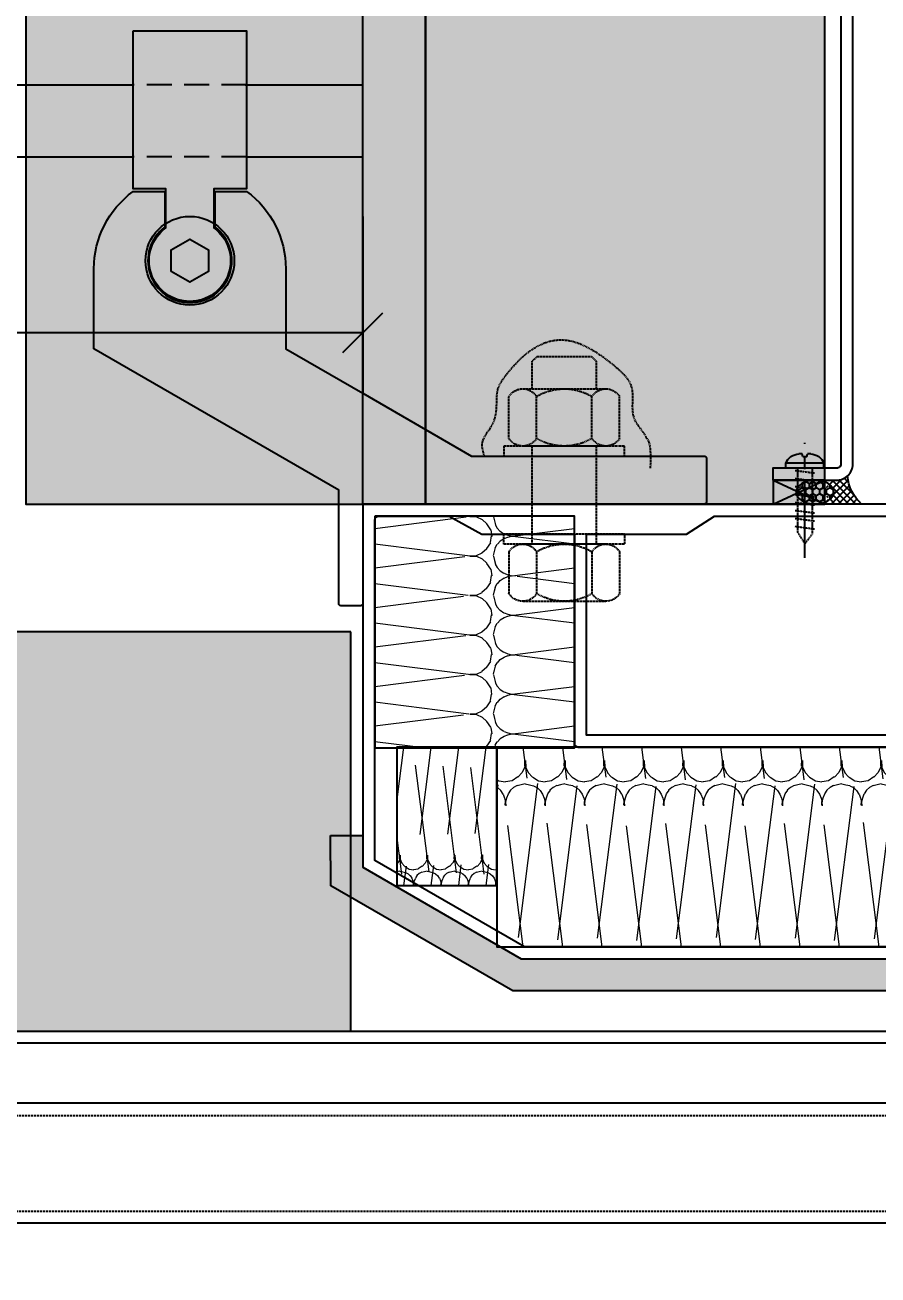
# Model space of a CAD drawing. Header units: millimetres. Extents: x 19684 to 58158, y -7929 to 13062.
# Drawn here: x 55483.1 to 55696.6, y -6823.2 to -6510.1 of the extents above; entities that cross this region are included whole.
import ezdxf

# ---------------------------------------------------------------- set-up
doc = ezdxf.new("R2010")
doc.units = ezdxf.units.MM
for name, pattern in [('CENTER2', [28.575000000000003, 19.05, -3.175, 3.175, -3.175]), ('DASHED', [0.75, 0.5, -0.25]), ('HIDDEN', [0.375, 0.25, -0.125]), ('HIDDEN2', [0.1875, 0.125, -0.0625]), ('LG', [4.1, 4, 0.1])]:
    doc.linetypes.add(name, pattern=pattern)
for name, color, linetype in [('Alum', 4, 'Continuous'), ('CASTFIX', 1, 'Continuous'), ('F-Alum', 4, 'Continuous'), ('F-Bolt', 32, 'Continuous'), ('F-dashed line', 8, 'DASHED'), ('F-dim', 1, 'Continuous'), ('F-Hidden', 9, 'HIDDEN'), ('F-Misc', 1, 'Continuous'), ('F-seslants', 8, 'Continuous'), ('F_MISC', 8, 'Continuous'), ('Hatch', 8, 'Continuous'), ('HIDDEN', 1, 'HIDDEN'), ('INSUL', 173, 'Continuous'), ('STEEL', 34, 'Continuous'), ('XINGCAI', 4, 'LG')]:
    doc.layers.add(name, color=color, linetype=linetype)
doc.styles.add('Arial', font='arial.ttf')
doc.styles.add('F-simhei', font='')
doc.styles.get('F-simhei').set_extended_font_data('SimHei')
doc.dimstyles.new('1c', dxfattribs={"dimtxt": 3, "dimasz": 2, "dimexe": 1, "dimexo": 2, "dimgap": 1.5, "dimtad": 1, "dimdec": 0, "dimzin": 12, "dimdsep": 46, "dimtxsty": 'F-simhei', "dimblk": 'ARCHTICK', "dimcen": 1, "dimclrd": 1, "dimclre": 1, "dimclrt": 7, "dimadec": 0, "dimazin": 0, "dimtfac": 1, "dimtdec": 0, "dimtix": 1, "dimtofl": 0, "dimtmove": 0, "dimatfit": 3, "dimfxl": 1, "dimtolj": 1, "dimtzin": 0, "dimarcsym": 1})
doc.dimstyles.new('Arup4', dxfattribs={"dimscale": 5, "dimtxt": 1.2, "dimasz": 1, "dimexe": 1.5, "dimexo": 1.5, "dimgap": 1, "dimtad": 1, "dimdec": 0, "dimdsep": 46, "dimtxsty": 'Arial', "dimblk": 'OBLIQUE', "dimcen": 0, "dimclrd": 1, "dimclre": 1, "dimclrt": 7, "dimadec": 0, "dimazin": 0, "dimtfac": 1, "dimtdec": 0, "dimtix": 1, "dimtofl": 0, "dimtmove": 2, "dimatfit": 3, "dimfxl": 5, "dimtolj": 1, "dimtzin": 0, "dimlwd": -1, "dimlwe": -1, "dimarcsym": 0})
pattern_1 = [(171.78891, (53.29895986780268, 199.0437047751039), (-673.1884858015958, 99.9980360094625), [3.334123433952751, -696.8316966981112]), (146.908661, (56.22176739034573, 197.1389802318034), (-158.3972894762852, 99.99803490723833), [3.48866439488112, -729.1307815316682]), (132.32733, (58.39030174578598, 194.7580750526679), (-178.1969530160181, 199.9960661803808), [3.220442669502371, -673.0725639250909]), (114.796992, (59.71027878823556, 191.900988237717), (-39.59932263935266, 99.99803293445495), [3.147266108530634, -327.3156832870287]), (91.62022409999996, (59.80456293412342, 188.5677207869313), (-19.79966064025727, 599.988200850776), [3.334601424552994, -696.9315947336012]), (82.82482490000001, (50.0933009075764, 111.4263797832001), (138.5976238983835, 1099.978365791337), [77.75020903024833, -16249.79344532666]), (97.17517500000001, (69.70439425242645, 111.4263797832001), (-138.5976269393062, 1099.97836540873), [77.75020903024834, -16249.79344532666]), (88.37977579999999, (59.99313122589912, 188.5677207869313), (19.79965369079009, 599.9882010424104), [3.334601424552994, -696.9315947336012]), (65.203007, (60.08741537178697, 191.900988237717), (39.59932256908431, 99.99803308210875), [3.147266108530634, -327.3156832870287]), (47.67266910000001, (61.40739341421688, 194.7580750526679), (178.1969524610717, 199.9960667480297), [3.220442669502371, -673.072563925091]), (33.09133830000001, (63.57592776965713, 197.1389802318034), (158.3972879681687, 99.99803716097436), [3.48866439488112, -729.1307815316682]), (8.21108952, (66.49873429221985, 199.0437047751039), (673.1884862108841, 99.9980333389594), [3.334123433952752, -696.8316966981112]), (87.16616460000002, (49.99901676168855, 109.5216562398798), (19.79965242265367, 299.9941008719035), [1.907056497442313, -398.5748119653647]), (103.901385, (50.4704374911278, 107.6169316965793), (-79.19864519313501, 299.9941001984828), [1.962195413127103, -410.0989253419127]), (111.603615, (51.22470965825029, 105.7122071532787), (-19.79966116559305, 99.99803348965123), [2.048634713285046, -105.5046652346223]), (122.761347, (52.45040355479235, 103.8074826099782), (-59.398985481521, 99.9980324796988), [2.265016458104941, -473.3884207443062]), (138.290552, (54.05323303490549, 102.3789387025126), (-118.7979666815726, 99.99803557897644), [2.147044778036072, -448.7322556115645]), (152.003514, (55.84463080679433, 101.4265764308623), (-178.1969532361461, 99.99803214900611), [2.028817103001383, -424.022851525775]), (166.477202, (57.82459687045887, 100.9503957950274), (-395.9932265685611, 99.99803673219859), [2.036421953450835, -425.6121802713819]), (167.070755, (59.89884708001127, 100.4742141592121), (-415.7928891850584, 99.99803333526746), [2.128206148500603, -444.7951330356821]), (12.9292444, (59.89884708001127, 100.4742141592121), (415.7928893372623, 99.99803287960626), [2.128206148500603, -444.7951330356821]), (13.52279750000001, (61.97309728956365, 100.9503957950274), (395.9932274412085, 99.99803327650577), [2.036421953450835, -425.6121802713819]), (27.9964853, (63.9530633532282, 101.4265764308623), (197.996611641301, 99.99803716726089), [2.028817103001383, -424.022851525775]), (41.709447, (65.74446212509737, 102.3789387025126), (118.7979657655061, 99.99803649161596), [2.147044778036071, -448.7322556115643]), (57.23865219999999, (67.34729160521051, 103.8074826099782), (197.9966108148992, 299.9941022379504), [2.26501645810494, -473.3884207443062]), (68.396384, (68.57298450177224, 105.7122071532787), (19.79966105141805, 99.99803388043392), [2.048634713285046, -105.5046652346223]), (76.098615, (69.32725766887506, 107.6169316965793), (19.79966139076917, 99.99803303909621), [1.962195413127103, -410.0989253419126]), (92.83383529999998, (69.79867839831431, 109.5216562398798), (-19.7996608878825, 299.9941004615129), [1.907056497442313, -398.5748119653648])]
pattern_2 = [(171.78891, (26.650004, 99.5238095), (-336.6008620780631, 50.00000124306714), [1.6670945, -348.4227]), (146.908661, (28.1114365, 98.5714285), (-79.20020219160399, 50.00000069194422), [1.7443665, -364.57256]), (132.32733, (29.195725, 97.3809525), (-89.10022864317625, 99.9999995668048), [1.610253, -336.5429]), (114.796992, (29.8557265, 95.952381), (-19.80005068304433, 49.99999970553313), [1.573664, -163.66106]), (91.62022409999996, (29.9028695, 94.28571450000001), (-9.900025001805957, 299.9999998552539), [1.6673335, -348.47265]), (82.82482490000001, (25.047143, 55.7142855), (69.30017472092726, 549.999998517065), [38.87586899999999, -8125.0565]), (97.17517500000001, (34.8528825, 55.7142855), (-69.30017624141853, 549.9999983257582), [38.87586899999999, -8125.0565]), (88.37977579999999, (29.9971555, 94.28571450000001), (9.900021527004037, 299.9999999510729), [1.6673335, -348.47265]), (65.203007, (30.0442985, 95.952381), (19.80005064790947, 49.99999977936148), [1.573664, -163.66106]), (47.67266910000001, (30.7043005, 97.3809525), (89.1002283656976, 99.99999985063482), [1.610253, -336.5429]), (33.09133830000001, (31.788589, 98.5714285), (79.20020143753092, 50.00000181883439), [1.7443665, -364.57256]), (8.211089519999998, (33.250021, 99.5238095), (336.6008622827113, 49.99999990778933), [1.6670945, -348.4227]), (87.16616460000002, (25, 54.761905), (9.900020892923356, 150.0000001508891), [0.9535469999999998, -199.2913249999999]), (103.901385, (25.235715, 53.809524), (-39.60010132330267, 149.9999998141721), [0.981117, -205.053495]), (111.603615, (25.6128585, 52.85714299999999), (-9.900025264479012, 49.99999998313673), [1.0243375, -52.75336999999999]), (122.761347, (26.2257175, 51.90476200000001), (-29.70007678582747, 49.99999947815058), [1.1325305, -236.698865]), (138.290552, (27.027148, 51.190476), (-59.40015143087815, 50.00000102781988), [1.0735435, -224.37054]), (152.003514, (27.9228645, 50.7142855), (-89.10022875324242, 49.99999931280099), [1.0144285, -212.0155950000001]), (166.477202, (28.912867, 50.47619049999999), (-198.0005069179623, 50.00000160444229), [1.018231, -212.810275]), (167.070755, (29.9500125, 50.238095), (-207.9005329079077, 49.99999990594333), [1.064124, -222.40194]), (12.9292444, (29.9500125, 50.238095), (207.9005329840112, 49.99999967810825), [1.064124, -222.40194]), (13.5227975, (30.987158, 50.47619049999999), (198.0005073542946, 49.99999987656191), [1.018231, -212.810275]), (27.99648529999999, (31.9771605, 50.7142855), (99.00025263747521, 50.00000182197773), [1.0144285, -212.015595]), (41.70944699999999, (32.87287749999999, 51.190476), (59.4001509728359, 50.00000148414861), [1.0735435, -224.3705399999999]), (57.23865219999999, (33.674308, 51.90476200000001), (99.00025222426618, 150.000000833926), [1.1325305, -236.6988649999999]), (68.396384, (34.2871665, 52.85714299999999), (9.90002520739039, 50.00000017853192), [1.0243375, -52.75337]), (76.098615, (34.6643105, 53.809524), (9.900025377069287, 49.99999975785479), [0.9811169999999998, -205.0534949999999]), (92.83383529999998, (34.9000255, 54.761905), (-9.900025125621006, 149.9999999456897), [0.9535470000000003, -199.291325])]

# ---------------------------------------------------------------- blocks, each defined once
blk = doc.blocks.new('*U74')
at = {"layer": 'INSUL', "lineweight": 0}
h = blk.add_hatch(dxfattribs=at)
h.set_pattern_fill('岩棉', color=256, scale=99.9980335233771, style=0, pattern_type=2)
h.set_pattern_definition(pattern_1)
h.paths.add_polyline_path([(0, 0), (1131.104494550878, 0), (1131.104494550878, 99.9980335233771), (0, 99.9980335233771)])
at = {"layer": 'INSUL'}
blk.add_lwpolyline([(0, 0), (1131.104494550878, 0), (1131.104494550878, 99.9980335233771), (0, 99.9980335233771)], close=True, dxfattribs=at)
blk = doc.blocks.new('ding1')
at = {"layer": 'CASTFIX', "color": 9, "linetype": 'CENTER2'}
blk.add_line((1214.680535677697, -4175.415606518631), (1214.680535677697, -4204.300201433828), dxfattribs=at)
at = {"layer": 'CASTFIX', "color": 8, "linetype": 'HIDDEN2'}
for p, q in [((1212.880535677697, -4181.857616678883), (1214.680535677697, -4178.922834070187)), ((1214.680535677697, -4178.922834070187), (1216.480535677697, -4181.33858421964)), ((1217.080535677697, -4182.623013990795), (1212.280535677697, -4183.266124916723)), ((1212.880535677697, -4197.922834070187), (1212.880535677697, -4181.857616678883)), ((1216.480535677697, -4197.922834070187), (1216.480535677697, -4181.33858421964)), ((1217.080535677697, -4184.623013990795), (1212.280535677697, -4185.266124916723)), ((1217.080535677697, -4186.623013990795), (1212.280535677697, -4187.266124916723)), ((1217.080535677697, -4188.623013990795), (1212.280535677697, -4189.266124916723)), ((1217.080535677697, -4190.623013990795), (1212.280535677697, -4191.266124916723)), ((1217.080535677697, -4192.623013990795), (1212.280535677697, -4193.266124916723)), ((1217.080535677697, -4194.623013990795), (1212.280535677697, -4195.266124916723)), ((1217.080535677697, -4196.623013990795), (1212.280535677697, -4197.266124916723))]:
    blk.add_line(p, q, dxfattribs=at)
at = {"layer": 'CASTFIX'}
for p, q in [((1209.930535677697, -4197.922834070187), (1209.930535677697, -4199.172834070187)), ((1219.430535677697, -4197.922834070187), (1209.930535677697, -4197.922834070187)), ((1219.430535677697, -4197.922834070187), (1219.430535677697, -4199.172834070187)), ((1219.430535677697, -4199.172834070187), (1209.930535677697, -4199.172834070187)), ((1213.980558336815, -4201.472834070186), (1213.180535677697, -4201.472834070186)), ((1214.18056401238, -4200.722834070186), (1213.980558336815, -4201.472834070186)), ((1215.180564012408, -4200.722834070186), (1214.18056401238, -4200.722834070186)), ((1215.180564012408, -4200.722834070186), (1215.380558336844, -4201.472834070186)), ((1216.180535677697, -4201.472834070186), (1215.380558336844, -4201.472834070186))]:
    blk.add_line(p, q, dxfattribs=at)
for centre, radius, start, end in [((1213.340443233555, -4197.800682089081), 3.675631999908295, 201.9199292038799, 267.5065728459988), ((1216.020628121838, -4197.800682089082), 3.675631999908523, 272.4934271540012, 338.080070796125)]:
    blk.add_arc(centre, radius, start, end, dxfattribs=at)
blk = doc.blocks.new('*U64')
at = {"layer": 'INSUL', "lineweight": 0}
h = blk.add_hatch(dxfattribs=at)
h.set_pattern_fill('岩棉', color=256, scale=99.9980335233771, style=0, pattern_type=2)
h.set_pattern_definition(pattern_1)
h.paths.add_polyline_path([(0, 0), (1131.104494550878, 0), (1131.104494550878, 99.9980335233771), (0, 99.9980335233771)])
at = {"layer": 'INSUL'}
blk.add_lwpolyline([(0, 0), (1131.104494550878, 0), (1131.104494550878, 99.9980335233771), (0, 99.9980335233771)], close=True, dxfattribs=at)
blk = doc.blocks.new('*U68')
at = {"layer": 'INSUL', "lineweight": 0}
h = blk.add_hatch(dxfattribs=at)
h.set_pattern_fill('岩棉', color=256, scale=100, style=0, pattern_type=2)
h.set_pattern_definition([(171.78891, (53.300008, 199.047619), (-673.2017241561263, 100.0000024861343), [3.334189, -696.8453999999999]), (146.908661, (56.22287299999999, 197.142857), (-158.400404383208, 100.0000013838884), [3.488733, -729.14512]), (132.32733, (58.39145, 194.761905), (-178.2004572863525, 199.9999991336096), [3.220506, -673.0858000000001]), (114.796992, (59.71145300000001, 191.904762), (-39.60010136608867, 99.99999941106627), [3.147328, -327.32212]), (91.62022409999996, (59.805739, 188.571429), (-19.80005000361191, 599.9999997105077), [3.334667, -696.9453000000001]), (82.82482490000001, (50.094286, 111.428571), (138.6003494418545, 1099.99999703413), [77.75173799999999, -16250.113]), (97.17517500000001, (69.705765, 111.428571), (-138.6003524828371, 1099.999996651516), [77.75173799999999, -16250.113]), (88.37977579999999, (59.994311, 188.571429), (19.80004305400807, 599.9999999021459), [3.334667, -696.9453000000001]), (65.203007, (60.088597, 191.904762), (39.60010129581894, 99.99999955872296), [3.147327999999999, -327.32212]), (47.67266910000001, (61.408601, 194.761905), (178.2004567313952, 199.9999997012696), [3.220506, -673.0858000000001]), (33.09133830000001, (63.577178, 197.142857), (158.4004028750618, 100.0000036376688), [3.488733, -729.14512]), (8.211089519999998, (66.50004200000001, 199.047619), (673.2017245654226, 99.99999981557866), [3.334189, -696.8453999999999]), (87.16616460000002, (50, 109.52381), (19.80004178584671, 300.0000003017782), [1.907094, -398.5826499999999]), (103.901385, (50.47143, 107.619048), (-79.20020264660533, 299.9999996283441), [1.962234, -410.1069900000001]), (111.603615, (51.225717, 105.714286), (-19.80005052895802, 99.99999996627346), [2.048675, -105.50674]), (122.761347, (52.451435, 103.809524), (-59.40015357165495, 99.99999895630117), [2.265061, -473.39773]), (138.290552, (54.054296, 102.380952), (-118.8003028617563, 100.0000020556398), [2.147087, -448.74108]), (152.003514, (55.845729, 101.428571), (-178.2004575064848, 99.99999862560198), [2.028857, -424.0311900000002]), (166.477202, (57.825734, 100.952381), (-396.0010138359246, 100.0000032088846), [2.036462, -425.6205499999999]), (167.070755, (59.900025, 100.47619), (-415.8010658158154, 99.99999981188667), [2.128248, -444.80388]), (12.9292444, (59.900025, 100.47619), (415.8010659680223, 99.99999935621649), [2.128248, -444.80388]), (13.5227975, (61.97431599999999, 100.952381), (396.0010147085893, 99.99999975312382), [2.036462, -425.6205499999999]), (27.99648529999999, (63.954321, 101.428571), (198.0005052749504, 100.0000036439555), [2.028857, -424.0311900000001]), (41.70944699999999, (65.74575499999999, 102.380952), (118.8003019456718, 100.0000029682972), [2.147087, -448.7410799999999]), (57.23865219999999, (67.34861599999999, 103.809524), (198.0005044485324, 300.0000016678519), [2.265060999999999, -473.3977299999999]), (68.396384, (68.574333, 105.714286), (19.80005041478078, 100.0000003570638), [2.048675, -105.50674]), (76.098615, (69.328621, 107.619048), (19.80005075413857, 99.99999951570958), [1.962234, -410.1069899999999]), (92.83383529999998, (69.800051, 109.52381), (-19.80005025124201, 299.9999998913794), [1.907094000000001, -398.5826500000001])])
h.paths.add_polyline_path([(0, 0), (500.0466460434687, 0), (500.0466460434687, 100), (0, 100)])
at = {"layer": 'INSUL'}
blk.add_lwpolyline([(0, 0), (500.0466460434687, 0), (500.0466460434687, 100), (0, 100)], close=True, dxfattribs=at)
blk = doc.blocks.new('*U44')
at = {"layer": 'INSUL', "lineweight": 0}
h = blk.add_hatch(dxfattribs=at)
h.set_pattern_fill('岩棉', color=256, scale=50, style=0, pattern_type=2)
h.set_pattern_definition(pattern_2)
h.paths.add_polyline_path([(0, 0), (170.3581939279481, 0), (170.3581939279481, 50), (0, 50)])
at = {"layer": 'INSUL'}
blk.add_lwpolyline([(0, 0), (170.3581939279481, 0), (170.3581939279481, 50), (0, 50)], close=True, dxfattribs=at)
blk = doc.blocks.new('*U45')
at = {"layer": 'INSUL', "lineweight": 0}
h = blk.add_hatch(dxfattribs=at)
h.set_pattern_fill('岩棉', color=256, scale=50, style=0, pattern_type=2)
h.set_pattern_definition(pattern_2)
h.paths.add_polyline_path([(0, 0), (58.08844328560681, 0), (58.08844328560681, 50), (0, 50)])
at = {"layer": 'INSUL'}
blk.add_lwpolyline([(0, 0), (58.08844328560681, 0), (58.08844328560681, 50), (0, 50)], close=True, dxfattribs=at)
blk = doc.blocks.new('*U46')
at = {"layer": 'INSUL', "lineweight": 0}
h = blk.add_hatch(dxfattribs=at)
h.set_pattern_fill('岩棉', color=256, scale=34.64896973362498, style=0, pattern_type=2)
h.set_pattern_definition([(171.78891, (18.46790363993969, 68.96794926281116), (-233.2574616490977, 34.64897059504489), [1.155262137471853, -241.4497517361579]), (146.908661, (19.48064624914441, 68.30796885393357), (-54.88410817267732, 34.64897021312807), [1.208810041256987, -252.6412719430035]), (132.32733, (20.23203583752476, 67.48299351608144), (-61.74462251032959, 69.29793916705461), [1.115872149209576, -233.2172951233276]), (114.796992, (20.68940327747771, 66.49302290276505), (-13.72102713682088, 34.64896952956551), [1.090516726137904, -113.4137422902597]), (91.62022409999996, (20.72207240508075, 65.33805736047412), (-6.860513332994104, 207.8938183014438), [1.15542775954718, -241.4843660569218]), (82.82482490000001, (17.35715399441554, 38.60885184040082), (48.02359312880664, 381.1386660422314), [26.9401761669874, -5630.496735049859]), (97.17517500000001, (24.15232941744175, 38.60885184040082), (-48.02359418247575, 381.1386659096597), [26.9401761669874, -5630.49673504986]), (88.37977579999999, (20.78741066028684, 65.33805736047412), (6.860510925027973, 207.8938183678445), [1.15542775954718, -241.4843660569218]), (65.203007, (20.82007978788989, 66.49302290276505), (13.72102711247314, 34.64896958072703), [1.090516726137904, -113.4137422902597]), (47.67266910000001, (21.27744757433253, 67.48299351608144), (61.7446223180426, 69.29793936374297), [1.115872149209576, -233.2172951233276]), (33.09133830000001, (22.02883716271288, 68.30796885393357), (54.88410765012021, 34.64897099403974), [1.208810041256987, -252.6412719430035]), (8.21108952, (23.0415794254279, 68.96794926281116), (233.2574617909147, 34.64896966972489), [1.155262137471853, -241.4497517361579]), (87.16616460000002, (17.32448486681249, 37.94887177801293), (6.860510485623126, 103.946909305438), [0.660788422851778, -138.1047817619804]), (103.901385, (17.48783050482772, 37.28889136913534), (-27.44205424399193, 103.9469090721), [0.6798938647628987, -142.0978468405804]), (111.603615, (17.74918317916239, 36.62891096025775), (-6.860513515021118, 34.64896972193908), [0.7098447806903415, -36.55699840953439]), (122.761347, (18.17388183800198, 35.96893055138016), (-20.58154123276948, 34.64896937199409), [0.7848203003381434, -164.0274361873677]), (138.290552, (18.72925666076406, 35.47394507147712), (-41.16308098202476, 34.64897044588298), [0.7439435247845966, -155.4841609915419]), (152.003514, (19.34996973873223, 35.14395486703832), (-61.74462258660317, 34.64896925741022), [0.7029780478685317, -146.9224386842299]), (166.477202, (20.03602107190649, 34.97895993806377), (-137.2102714288576, 34.64897084547043), [0.705613102016774, -147.4731355495882]), (167.070755, (20.7547415326838, 34.81396466259953), (-144.0707854466119, 34.64896966844564), [0.737416005376479, -154.1199617551896]), (12.9292444, (20.7547415326838, 34.81396466259953), (144.0707854993501, 34.64896951056063), [0.737416005376479, -154.1199617551896]), (13.5227975, (21.4734619934611, 34.97895993806377), (137.2102717312269, 34.64896964808493), [0.7056131020167739, -147.4731355495881]), (27.9964853, (22.15951332663537, 35.14395486703832), (68.60513514514211, 34.648970996218), [0.7029780478685317, -146.9224386842299]), (41.709447, (22.78022675109323, 35.47394507147712), (41.16308066461091, 34.64897076210939), [0.7439435247845962, -155.4841609915418]), (57.23865219999999, (23.33560157385531, 35.96893055138016), (68.60513485879676, 103.9469097787684), [0.7848203003381432, -164.0274361873677]), (68.396384, (23.76029988620521, 36.62891096025775), (6.86051347545988, 34.64896985734392), [0.7098447806903416, -36.5569984095344]), (76.098615, (24.02165290702957, 37.28889136913534), (6.86051359304386, 34.64896956582334), [0.6798938647628986, -142.0978468405804]), (92.83383529999998, (24.1849985450448, 37.94887177801293), (-6.860513418795382, 103.946909163239), [0.6607884228517781, -138.1047817619804])])
h.paths.add_polyline_path([(0, 0), (25.03083813462607, 0), (25.03083813462607, 34.64896973362498), (0, 34.64896973362498)])
at = {"layer": 'INSUL'}
blk.add_lwpolyline([(0, 0), (25.03083813462607, 0), (25.03083813462607, 34.64896973362498), (0, 34.64896973362498)], close=True, dxfattribs=at)
blk = doc.blocks.new('*U53')
at = {"layer": 'F-Misc'}
blk.add_lwpolyline([(0, -12.96782232583208), (0, 0), (-6.004387946490637, 0), (-6.004387946490637, -12.96782232583208)], close=True, dxfattribs=at)
for points in [[(0, -12.96782232583208), (-6.004387946490637, 0)], [(-6.004387946490637, -12.96782232583208), (0, 0)]]:
    blk.add_lwpolyline(points, dxfattribs=at)
blk = doc.blocks.new('_ArchTick')
at = {"color": 0, "linetype": 'ByBlock', "const_width": 0.15}
blk.add_lwpolyline([(-0.5, -0.5), (0.5, 0.5)], dxfattribs=at)
blk = doc.blocks.new('*D184')
at = {"layer": 'Defpoints', "color": 0, "transparency": 16777216}
for p in [(55131.30103556, -6810.069008977684), (55805.0840178683, -6810.069008732986), (55077.2437831104, -6832.59197724811), (55115.50808938508, -6876.344731562902), (55077.2437831104, -7634.033607562509)]:
    blk.add_point(p, dxfattribs=at)
at = {"layer": 'Hatch', "color": 1, "lineweight": -2, "transparency": 16777216}
blk.add_arc((55077.2437831104, -6810.069008997318), 76.5286125333051, 269.9999999999996, 2.080815519889256e-08, dxfattribs=at)
at = {"layer": 'Hatch', "color": 1, "lineweight": -2, "transparency": 16777216, "xscale": 2, "yscale": 2, "zscale": 2}
for p, rotation in [((55153.7723956437, -6810.069008969524), 90.00000002080814), ((55077.2437831104, -6886.597621530618), 179.9999999999996)]:
    blk.add_blockref('_ArchTick', p, dxfattribs=dict(at, rotation=rotation))
at = {"layer": 'Hatch', "color": 7, "transparency": 16777216, "insert": (55129.22444612336, -6862.049671991401), "char_height": 3, "attachment_point": 5, "rotation": 45.00000001040395, "style": 'F-simhei'}
blk.add_mtext('\\A1;90.00°', dxfattribs=at)
blk = doc.blocks.new('_OBLIQUE')
at = {"color": 0, "linetype": 'ByBlock'}
blk.add_line((-0.5, -0.5), (0.5, 0.5), dxfattribs=at)
blk = doc.blocks.new('*D186')
at = {"color": 1, "linetype": 'Continuous', "transparency": 16777216}
for p, q in [((55132.60678415977, -6558.068593923988), (55132.60678415977, -6602.130772401699)), ((55567.6110493358, -6558.068595286131), (55567.6110493358, -6602.130772401699)), ((55132.60678415977, -6587.130772401699), (55567.6110493358, -6587.130772401699))]:
    blk.add_line(p, q, dxfattribs=at)
at = {"layer": 'Defpoints', "color": 0, "transparency": 16777216}
for p in [(55132.60678415977, -6543.068593923988), (55567.6110493358, -6543.068595286131), (55567.6110493358, -6587.130772401699)]:
    blk.add_point(p, dxfattribs=at)
at = {"color": 1, "transparency": 16777216, "xscale": 10, "yscale": 10, "zscale": 10, "rotation": 180}
blk.add_blockref('_OBLIQUE', (55132.60678415977, -6587.130772401699), dxfattribs=at)
at = {"color": 1, "transparency": 16777216, "xscale": 10, "yscale": 10, "zscale": 10}
blk.add_blockref('_OBLIQUE', (55567.6110493358, -6587.130772401699), dxfattribs=at)
at = {"color": 7, "transparency": 16777216, "insert": (55350.10891674778, -6570.999803779598), "char_height": 12, "attachment_point": 5, "style": 'Arial'}
blk.add_mtext('\\A1;435', dxfattribs=at)
blk = doc.blocks.new('A$C7C8B7527')
at = {"layer": 'F-Hidden'}
for p, q in [((-4.439679307324695, 13.85600503662135), (-14.93572081024467, 13.85600937869458)), ((23.93974145374523, 13.85600125962446), (34.43578295666521, 13.85599691755124)), ((-16.8556861383986, -10.39199302702036), (-16.85568074033654, 10.39200697297929)), ((-2.519677540331031, 10.39200424235605), (-2.519689338412718, -10.39199895765341)), ((22.01973682072276, 10.39200205391899), (22.0197314226607, -10.39200114609048)), ((36.35572822264658, -10.39200707670898), (36.35574002072826, 10.39199292329067)), ((-4.439682173353503, 6.928005036636023), (-14.93567897334287, 6.928006178684882)), ((22.01973619947239, 8.000000241951057), (-2.519678898170241, 7.999998664789018)), ((23.93973858771642, 6.928001259639132), (34.43573538773489, 6.927993717585196)), ((43.26437405072647, 8.000002085009328), (36.35573186900729, 7.999992923283571)), ((44.48037354765256, 6.784001581992925), (43.26437405072647, 8.000002085009328)), ((44.48036793474603, -6.78399841803548), (44.48037354765256, 6.784001581992925)), ((-4.439687905382016, -6.927994963363744), (-14.93568790539575, -6.927990621305071)), ((-2.519687980573508, -8.00000133519643), (22.01973204391106, -7.999999758034392)), ((23.9397328556588, -6.927998740375187), (34.43573285567254, -6.928003082433861)), ((36.35572525003954, -8.000007076716429), (43.26436743172962, -7.999997914990672)), ((44.48036793474603, -6.78399841803548), (43.26436743172962, -7.999997914990672)), ((-4.439690771410824, -13.85599496336363), (-14.93569077139546, -13.85599062130495)), ((23.93972998963, -13.85599874037507), (34.43572998967284, -13.85600308243374))]:
    blk.add_line(p, q, dxfattribs=at)
for points in [[(-2.51969129354984, -15.11810919386335), (-6.254165782593191e-06, -15.11811023621703), (6.254165782593191e-06, 15.11811023621703), (-2.519678785247379, 15.11811127855617)], [(22.01972946755268, -15.11811138230041), (19.50004442816862, -15.11811033994672), (19.50005693650019, 15.11811013248735), (22.01974197588424, 15.11810909013366)]]:
    blk.add_lwpolyline(points, close=True, dxfattribs=at)
for centre, radius, start, end in [((-12.77087667312298, 10.39202733259299), 4.084815999999999, 122.0036627721316, 237.996976296452), ((-6.604493540318799, 10.39200593219721), 4.084815999999999, 302.0029762961776, 57.99697629645205), ((26.10455282073963, 10.39200036407783), 4.084815999999999, 122.0029762961776, 237.996976296452), ((32.27093595354381, 10.39201666257213), 4.084815999999999, 302.0029762961776, 57.99628982213316), ((-3.396425013794214, 1.048586273100227e-05), 13.459264, 149.0199762998651, 210.9799762979876), ((-15.97894903937413, 6.610265700146556e-06), 13.459264, 329.0199762998651, 30.97997629798758), ((35.47899972170853, -6.713995389873162e-06), 13.459264, 149.0199762998651, 210.9799762979876), ((22.89647569618683, 7.572012691525742e-06), 13.459264, 329.0199762998651, 30.97997629798758), ((-12.77088527120941, -10.39198442905035), 4.084815999999999, 122.0029762961776, 237.996976296452), ((-6.60450533842959, -10.391994067817), 4.084815999999999, 302.0029762961776, 57.99697629645205), ((26.10454742267757, -10.39199963592182), 4.084815999999999, 122.0029762961776, 237.996976296452), ((32.27093055548175, -10.39198333744207), 4.084815999999999, 302.0029762961776, 57.99697629645205)]:
    blk.add_arc(centre, radius, start, end, dxfattribs=at)
blk.add_open_spline([(19.50005372489977, -19.977500377674), (22.00973377044284, -20.68645510530041), (24.70999062815827, -20.22726995049015), (27.48318758147798, -17.1484472514021), (32.98245531769498, -16.82939183958297), (36.61542498629569, -16.95508318975408), (41.26786775777146, -13.49866499974814), (47.04195736588008, -8.161573543377017), (50.77002502542018, 0.8335307498455222), (42.17894047225855, 12.93221563122279), (36.16201135220035, 18.60091431192632), (30.00752978126548, 15.63367280849707), (25.77595222468517, 19.69310217014208), (22.09196668657387, 21.77325877775365), (16.50004444801743, 21.51512962958077)], degree=3, knots=[8.785679325307939, 8.785679325307939, 8.785679325307939, 8.785679325307939, 10.36318153451103, 16.71335017549519, 23.21521896273343, 29.54252023592178, 34.4495928404268, 43.10971295005329, 58.71022871511825, 68.21970526048048, 75.64947413952441, 90.47538652861171, 96.06611304394467, 98.13047409823136, 98.13047409823136, 98.13047409823136, 98.13047409823136], dxfattribs=at)
blk = doc.blocks.new('A$C37CA2639')
at = {"layer": 'Alum', "ltscale": 250}
for p, q in [((-130.0307459581672, 105.0007349631569), (-57.45933288613742, 105.0007338319465, 5.054299326484766e-05)), ((-29.4688383419998, 105.0007337185643, 5.054301126908824e-05), (-0.0002327854163013399, 105.0007336009967, 5.054301126908824e-05))]:
    blk.add_line(p, q, dxfattribs=at)
blk.add_lwpolyline([(-29.07436043815687, 87.00073371869894), (-0.0002328572300029919, 87.00073360265742), (-0.0002317357138963416, 337.3679375567735), (-130.0307449084648, 337.367938918931), (-130.0307460299809, 87.00073496480218), (-57.45933295795112, 87.00073383361178)], dxfattribs=at)
at = {"layer": 'HIDDEN', "ltscale": 25}
for p, q in [((-29.07436036459694, 105.0007337187017, 5.054299326484766e-05), (-57.45933288613742, 105.0007338319465, 5.054299326484766e-05)), ((-29.07436043641064, 87.0007337203624, 5.054299326484766e-05), (-57.45933295795112, 87.00073383361178, 5.054299326484766e-05))]:
    blk.add_line(p, q, dxfattribs=at)
at = {"layer": 'STEEL', "ltscale": 250}
blk.add_lwpolyline([(-47.94060477112362, 58.24844017873511), (-47.94060403759067, 63.64523646365069), (-43.26684706451488, 66.34363009184835), (-38.59308790358773, 63.64523260379792), (-38.59308792512456, 58.24844009858407), (-43.26684765036043, 55.55004386855308)], close=True, dxfattribs=at)
blk.add_circle((-43.26684679435857, 60.9468366551373, 5.054299326484766e-05), 11.1125, dxfattribs=at)
at = {"layer": 'XINGCAI'}
for points in [[(-57.45933283228078, 118.5007338354235), (-29.0743603107403, 118.5007337123152), (-29.07436046849762, 78.9546233130859), (-37.26684672411648, 78.95462334577678), (-37.26684676371224, 69.19547288255853, -3.074772708901591), (-49.26684676304285, 69.19547293126197), (-49.26684672411648, 78.95462339364713), (-57.45933299005264, 78.9546234263371)], [(27.22858403332066, 11.99980455427612), (85.49997405307658, 11.99980448572478, -0.414213562373095), (85.99997405247996, 11.4998044851427), (85.99997651125886, 0.4999999732090146, -0.4142135623462765), (85.49997651074955, -2.620981831569225e-08), (0, 0), (-0.000232145146583207, -24.98225701937554, -0.414213562373095), (-0.5002321465872228, -25.48225701792126), (-5.500014606455807, -25.48225698618171, -0.414213562373095), (-6.000014605029719, -24.98225698473379), (-6.00001446652459, 3.466030932447211), (-67.26684842578834, 38.86126955847612), (-67.26684835646302, 56.69781346775017), (-67.26684812130406, 58.94683916829399, -0.2387841443087784), (-57.46861806511879, 78.29392249779721), (-49.56877632244141, 78.29392167168044), (-49.56877725814411, 69.34538930318922, 2.998367527013124), (-36.96329019294353, 69.34416718428747), (-36.96328925641137, 78.3007331161889), (-29.0743598419358, 78.30073229128266, -0.2389109572437463), (-19.26684812642634, 58.94683399090627), (-19.26684812642634, 58.94683399090627), (-19.26684812642634, 38.86126955847612), (-0.0002316302561666816, 27.73050851977769)]]:
    blk.add_lwpolyline(points, format="xyb", close=True, dxfattribs=at)
at = {"layer": 'F-dim', "xscale": -1, "rotation": 269.9999998346779}
blk.add_blockref('A$C7C8B7527', (50.43864316356485, -7.500243105624577), dxfattribs=at)

msp = doc.modelspace()

# ---------------------------------------------------------------- hatches: boundary and pattern name
at = {"layer": 'F-seslants', "ltscale": 250, "extrusion": (2.545565505120809e-14, 4.431808055593854e-14, -1)}
h = msp.add_hatch(dxfattribs=at)
h.set_pattern_fill('HONEY', color=256, scale=8.000000000000002, angle=-90.00044390681683, style=0)
h.set_pattern_definition([(89.99955609318317, (-79891.7208515805, -4471.829955972235), (0.8660370214272963, 1.499993290305827), [1, -2]), (329.9995560931832, (-79891.7208515805, -4471.829955972235), (0.8660137841974038, -1.50000670632676), [0.9999999999999999, -2]), (29.99955609318317, (-79891.7208515805, -4471.829955972235), (1.7320508056247, -1.341602093340999e-05), [-2, 1])])
edge = h.paths.add_edge_path()
edge.add_ellipse((-55680.80475970975, -6627.066852885209), major_axis=(-4.705385208917312, 3.633054422611404e-05), ratio=0.6380121188650787, start_angle=0, end_angle=360)
h = msp.add_hatch(dxfattribs=at)
h.set_pattern_fill('ANSI37', color=256, scale=10, angle=-0.000443906816821298, style=0)
h.set_pattern_definition([(314.9995560931831, (-80301.4308465021, -4379.037271613235), (-0.8838903244636792, -0.8838766284496342), []), (224.9995560931832, (-80301.4308465021, -4379.037271613235), (-0.883876628449634, 0.8838903244636797), [])])
edge = h.paths.add_edge_path()
edge.add_ellipse((-55680.80475970975, -6627.066852885209), major_axis=(-4.705385208917317, 3.633054422794248e-05), ratio=0.6380121188650789, start_angle=317.3473259395387, end_angle=402.6526721170927, ccw=False)
edge.add_line((-55684.26543483764, -6625.032750980186), (-55684.26542733778, -6624.064733270814))
edge.add_line((-55684.26542733778, -6624.064733270825), (-55686.26542733773, -6624.064717762483))
edge.add_arc((-55686.26539634718, -6620.064717762609), 4, 227.8256570859213, 269.9995560930718, ccw=False)
edge.add_arc((-55699.52036412759, -6622.143668003282), 10.60643871241276, 311.6511284299158, 355.2111285682409, ccw=False)
edge.add_line((-55692.47139652196, -6630.068855562857), (-55684.26547385605, -6630.068918921235))
edge.add_line((-55684.26547385605, -6630.068918921243), (-55684.2654663562, -6629.100901274956))
at = {"layer": 'Hatch'}
h = msp.add_hatch(dxfattribs=at)
h.set_pattern_fill('ANGLE', color=256, scale=9.999999999999996, angle=90.00000002198006)
h.set_pattern_definition([(90.00000002200403, (-13664.56711732395, 41272.19873793987), (-2.750000000000001, -1.054966336511143e-09), [2, -0.7500000000000002]), (180.0000000247495, (-13664.56711732395, 41272.19873793987), (1.054965670377328e-09, -2.750000000000002), [1.999999999999999, -0.7499999999999996])])
h.paths.add_polyline_path([(55559.57080589706, -6713.071046219266), (55567.61077943677, -6713.07104621619), (55567.61077952123, -6721.04203651666), (55607.30140618334, -6743.969032724126), (55766.55770670986, -6743.969020160715), (55766.5576897147, -6751.96918741586), (55605.15657620878, -6751.968861323369), (55559.61077952298, -6725.648585871276)])

# ---------------------------------------------------------------- linework, layer by layer
at = {"layer": 'F-Alum'}
msp.add_line((55567.61077982928, -6630.069008810831, -6.574623674084103e-07), (55567.61077959838, -5974.478294097526, -6.574623674084103e-07), dxfattribs=at)
at = {"layer": 'F-Alum', "extrusion": (-1.231524294857502e-16, 8.863576512128022e-14, -1), "elevation": 6.585641418602992e-07}
for points in [[(-55687.26288350057, -5836.520249937071), (-55687.26539610297, -6620.064709910397, 0.4142135623752261), (-55686.26540385062, -6621.06471765802), (-55670.26540041418, -6621.064841529262), (-55670.2654236571, -6624.064841724716)], [(-55670.2654236571, -6624.064841724716), (-55686.26542709395, -6624.064717657931, -0.4142135623762916), (-55690.26539610328, -6620.064686667455), (-55690.26288350012, -5836.520226694161)]]:
    msp.add_lwpolyline(points, format="xyb", dxfattribs=at)
at = {"layer": 'F-Alum'}
for points, elevation in [([(55773.57077999599, -6630.069922042846), (55567.61077982927, -6630.069921904869), (55567.61077873525, -6721.04294915676), (55607.30140618334, -6743.969945818242), (55796.4767447546, -6743.969933917666)], 4.988549488895809e-05), ([(55567.61077952123, -6721.04203651666), (55607.30140618334, -6743.969032724126), (55774.42134652985, -6743.969020163254)], -6.574803716489902e-07), ([(55091.05959976598, -6807.127574008884), (55091.05959974977, -6762.069013498893), (55804.47676652085, -6762.069006837144), (55804.47674987168, -6725.353527358191), (55807.47676234237, -6725.353513420085), (55807.47676234237, -6725.353513420085), (55807.47676234237, -6725.353513420085), (55807.47675310969, -6765.068992643271), (55807.47675310969, -6765.068992643271), (55094.05959975175, -6765.069007079568), (55094.05959976907, -6810.127574007714)], -6.574803716489902e-07)]:
    msp.add_lwpolyline(points, dxfattribs=dict(at, elevation=elevation))
at = {"layer": 'F-Alum', "elevation": -6.574803716489902e-07}
for points in [[(55620.61077796004, -6637.569064653757), (55620.61077962973, -6690.450316194858), (55621.50958674529, -6690.969359564942), (55771.57077785095, -6690.969350696913), (55771.57077741768, -6702.505597595329, 0.4142135623737295), (55771.77077741724, -6702.705597595793), (55793.47676822644, -6702.705597617144), (55793.47677039169, -6740.969933938039), (55608.1095161564, -6740.970273921881), (55570.61077953171, -6719.31549360923), (55570.6107798212, -6634.069921910311, -0.4142135618083592), (55571.6107798218, -6633.069921912818), (55589.22591766904, -6633.069921923465), (55597.43154705546, -6637.569979620808), (55620.61077980515, -6637.569985294188)], [(55623.6107798093, -6637.56998602847), (55648.66776752791, -6637.56999216145), (55655.63092380133, -6633.06992196359), (55770.57077998863, -6633.069922033037, -0.4142135629305874), (55771.57077998799, -6634.069922035485), (55771.57077796364, -6687.969351073489), (55623.61077963814, -6687.969359446023), (55623.6107798093, -6637.56998602847)]]:
    msp.add_lwpolyline(points, format="xyb", dxfattribs=at)
at = {"layer": 'F-Alum', "elevation": -6.574803716489902e-07, "flags": 128}
for points in [[(55131.30103556524, -6780.077850744001), (55805.08401785773, -6780.077850506716)], [(55131.30103555998, -6810.06900897768), (55805.0840178683, -6810.069008732984)]]:
    msp.add_lwpolyline(points, dxfattribs=at)
at = {"layer": 'F-dashed line', "elevation": -6.574803716489902e-07, "flags": 128}
for points in [[(55131.30103556468, -6783.232917217787), (55805.08401785881, -6783.232916980529)], [(55131.30103556051, -6807.13930438744), (55805.08401786728, -6807.139304150137)]]:
    msp.add_lwpolyline(points, dxfattribs=at)
at = {"layer": 'F-seslants', "ltscale": 250, "extrusion": (-1.231524294857502e-16, 8.863576512128022e-14, -1)}
msp.add_arc((-55699.52036412759, -6622.143668003281, 6.584904533125957e-07), 10.60643871241361, 311.6511284287158, 355.2111285683577, dxfattribs=at)
at = {"layer": 'F-seslants', "ltscale": 250, "extrusion": (2.545565505120809e-14, 4.431808055593855e-14, -1)}
msp.add_ellipse((55680.80475970975, -6627.066852885209, -6.590849662186806e-07), major_axis=(4.705385208917312, 3.633054422611404e-05), ratio=0.6380121188650787, dxfattribs=at)
at = {"layer": 'Hatch', "elevation": -6.574803716489902e-07}
msp.add_lwpolyline([(55559.57080589706, -6713.071046219266), (55567.61077943677, -6713.07104621619), (55567.61077952123, -6721.04203651666), (55607.30140618334, -6743.969032724126), (55766.55770670986, -6743.969020160715), (55766.5576897147, -6751.96918741586), (55605.15657620878, -6751.968861323369), (55559.61077952298, -6725.648585871276), (55559.57080589706, -6713.071046219266), (55559.57080589706, -6713.071046219266), (55559.57080589706, -6713.071046219266), (55559.57080589706, -6713.071046219266)], dxfattribs=at)

# ---------------------------------------------------------------- block references
msp.add_blockref('A$C37CA2639', (55567.61128232114, -6630.055541395477, 1.639209537060656e-05))
at = {"layer": 'F-Bolt', "color": 8, "extrusion": (2.545565505120809e-14, 4.43180805559385e-14, -1), "rotation": 179.9995560930718}
msp.add_blockref('ding1', (-54463.6173904754, -10818.99702444227, 6.60281755752268e-07), dxfattribs=at)
at = {"layer": 'F_MISC', "ltscale": 18000, "extrusion": (4.369444786368913e-07, 3.424519057799353e-12, 0.9999999999999046), "rotation": 90.00044323998478}
for name, p in [('*U64', (55583.28680976955, -6630.069800635152, 0.02432982351137837)), ('*U74', (55683.28484328995, -6630.06902705067, 0.02432982351137837))]:
    msp.add_blockref(name, p, dxfattribs=at)
at = {"layer": 'F_MISC', "rotation": 270.0000000201766}
msp.add_blockref('*U53', (55683.28486739565, -6630.069128716745, -6.596086620832839e-07), dxfattribs=at)
at = {"layer": 'F_MISC', "ltscale": 18000, "extrusion": (-9.901225052166031e-07, 3.362835150047452e-15, 0.99999999999951), "zscale": -1.000000000000009, "rotation": 269.9999998054193}
msp.add_blockref('*U45', (55570.61077979325, -6633.069008290642, -0.05503047215032021), dxfattribs=at)
at = {"layer": 'F_MISC', "ltscale": 18000, "extrusion": (1.125359435939893e-06, 1.352369265717376e-07, -0.9999999999993576), "xscale": -1, "rotation": 180}
msp.add_blockref('*U68', (-55564.61077984003, -6662.069013624349, 0.061182639834717), dxfattribs=at)
at = {"layer": 'F_MISC', "ltscale": 18000, "extrusion": (-1.125359435939893e-06, -1.352369265717379e-07, 0.9999999999993576), "zscale": -1.000000000000004, "rotation": 179.9999998601899}
for name, p in [('*U46', (55601.21258388767, -6690.969119264607, -0.0618633562197787)), ('*U44', (55771.57077781561, -6690.969347648696, -0.06185885476405094))]:
    msp.add_blockref(name, p, dxfattribs=at)

# ---------------------------------------------------------------- dimensions: what is measured, and where the dimension line sits
dim = msp.add_linear_dim(base=(55567.6110493358, -6587.130772401699, 1.639209537060656e-05), p1=(55132.60678415977, -6543.068593923988, 1.639209537060656e-05), p2=(55567.6110493358, -6543.068595286131, 1.639209537060656e-05), dimstyle='Arup4', override={"dimscale": 10, "dimarcsym": 1})
dim.commit()
dim.dimension.update_dxf_attribs({"geometry": '*D186', "text_midpoint": (55350.10891674778, -6570.999803779598, 1.639209537060656e-05)})
at = {"layer": 'Hatch'}
dim = msp.add_angular_dim_2l(base=(55115.50808938508, -6876.344731562902), line1=((55077.2437831104, -6832.591977248114, -6.574803716489902e-07), (55077.2437831104, -7634.033607562511, -6.574803716489902e-07)), line2=((55131.30103556, -6810.06900897768, -6.574803716489902e-07), (55805.0840178683, -6810.069008732984, -6.574803716489902e-07)), dimstyle='1c', override={"dimdec": 1, "dimadec": 2, "dimtdec": 1}, dxfattribs=at)
dim.commit()
dim.dimension.update_dxf_attribs({"geometry": '*D184', "text_midpoint": (55129.22444612336, -6862.049671991401, -6.574803716489902e-07)})

doc.saveas('drawing.dxf')
